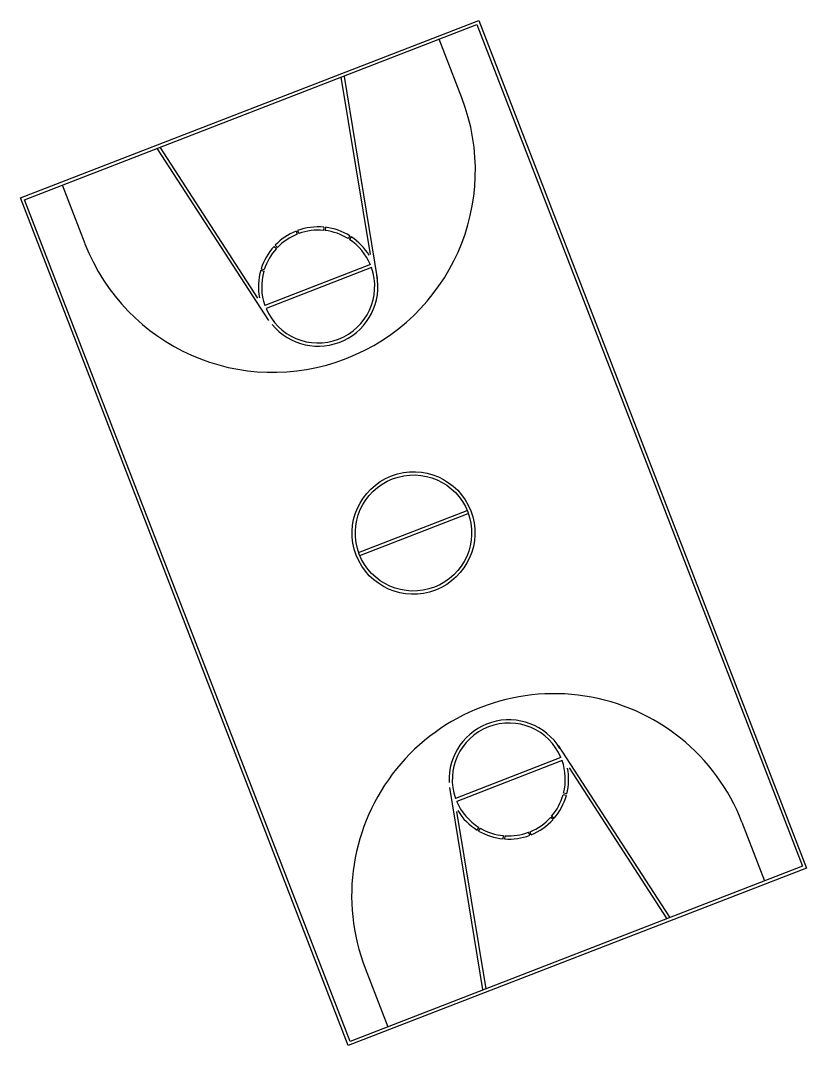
# Model space of a CAD drawing. Header units: metres. Extents: x 36500 to 80772748, y -35000 to 5806266.
# Drawn here: x 40386102.55 to 40386126.87, y 2903053.65 to 2903085.35 of the extents above; entities that cross this region are included whole.
import ezdxf

# ---------------------------------------------------------------- set-up
doc = ezdxf.new("R2010")
doc.units = ezdxf.units.M
doc.header["$LTSCALE"] = 10
doc.layers.add('体育设施', color=7, linetype='Continuous')

msp = doc.modelspace()

# ---------------------------------------------------------------- linework, layer by layer
at = {"layer": '体育设施', "color": 155}
for p, q in [((40386102.55, 2903079.864), (40386116.726, 2903085.349)), ((40386102.679, 2903079.807), (40386116.669, 2903085.22)), ((40386116.669, 2903085.22), (40386126.739, 2903059.193)), ((40386116.726, 2903085.349), (40386126.868, 2903059.136)), ((40386116.204, 2903082.956), (40386115.503, 2903084.769)), ((40386113.383, 2903078.11), (40386112.472, 2903083.596)), ((40386113.593, 2903077.369), (40386112.571, 2903083.612)), ((40386110.238, 2903076.071), (40386106.792, 2903081.377)), ((40386109.895, 2903076.761), (40386106.876, 2903081.431)), ((40386104.547, 2903078.445), (40386103.845, 2903080.258)), ((40386112.692, 2903053.651), (40386102.55, 2903079.864)), ((40386112.749, 2903053.78), (40386102.679, 2903079.807)), ((40386111.122, 2903078.852), (40386111.159, 2903078.759)), ((40386111.937, 2903078.959), (40386111.929, 2903078.859)), ((40386111.987, 2903078.954), (40386111.975, 2903078.854)), ((40386111.076, 2903078.834), (40386111.112, 2903078.741)), ((40386112.743, 2903078.687), (40386112.689, 2903078.603)), ((40386112.785, 2903078.661), (40386112.732, 2903078.575)), ((40386110.395, 2903078.363), (40386110.469, 2903078.297)), ((40386110.428, 2903078.4), (40386110.504, 2903078.333)), ((40386109.982, 2903077.625), (40386110.078, 2903077.598)), ((40386109.996, 2903077.673), (40386110.092, 2903077.645)), ((40386113.374, 2903077.8), (40386110.111, 2903076.537)), ((40386113.409, 2903077.707), (40386110.147, 2903076.444)), ((40386113.012, 2903068.897), (40386116.368, 2903070.195)), ((40386113.048, 2903068.804), (40386116.404, 2903070.102)), ((40386119.18, 2903062.929), (40386122.626, 2903057.623)), ((40386119.272, 2903062.556), (40386116.009, 2903061.293)), ((40386119.308, 2903062.463), (40386116.045, 2903061.2)), ((40386119.523, 2903062.239), (40386122.542, 2903057.569)), ((40386115.825, 2903061.631), (40386116.848, 2903055.388)), ((40386119.438, 2903061.382), (40386119.342, 2903061.408)), ((40386119.452, 2903061.43), (40386119.355, 2903061.457)), ((40386116.036, 2903060.89), (40386116.946, 2903055.404)), ((40386119.025, 2903060.639), (40386118.953, 2903060.707)), ((40386119.059, 2903060.676), (40386118.983, 2903060.742)), ((40386124.872, 2903060.555), (40386125.573, 2903058.742)), ((40386116.682, 2903060.309), (40386116.734, 2903060.394)), ((40386116.682, 2903060.309), (40386116.735, 2903060.394)), ((40386116.724, 2903060.283), (40386116.777, 2903060.369)), ((40386117.484, 2903060.041), (40386117.494, 2903060.14)), ((40386118.305, 2903060.151), (40386118.269, 2903060.244)), ((40386118.351, 2903060.169), (40386118.315, 2903060.262)), ((40386117.533, 2903060.037), (40386117.544, 2903060.136)), ((40386126.739, 2903059.193), (40386112.749, 2903053.78)), ((40386126.868, 2903059.136), (40386112.692, 2903053.651)), ((40386113.214, 2903056.044), (40386113.915, 2903054.231))]:
    msp.add_line(p, q, dxfattribs=at)
for centre, major_axis, ratio, start_param, end_param in [((40386110.375, 2903080.701), (5.829, 2.255), 0.996667, 3.141593, 6.283185), ((40386111.76, 2903077.122), (1.725, 0.668), 0.996667, 1.106704, 1.554769), ((40386111.76, 2903077.122), (1.632, 0.631), 0.996667, 1.10579, 1.553788), ((40386111.76, 2903077.122), (1.632, 0.631), 0.996667, 0.642771, 1.079453), ((40386111.76, 2903077.122), (1.725, 0.668), 0.996667, 0.642614, 1.079676), ((40386111.76, 2903077.122), (1.725, 0.668), 0.996668, 1.581798, 2.00638), ((40386111.76, 2903077.122), (1.632, 0.631), 0.996667, 1.582273, 2.003907), ((40386111.76, 2903077.122), (1.632, 0.631), 0.996667, 0.02778, 0.613712), ((40386111.76, 2903077.122), (1.725, 0.668), 0.996668, 0.178521, 0.615582), ((40386111.76, 2903077.122), (1.725, 0.668), 0.996667, 2.03341, 2.467956), ((40386111.76, 2903077.122), (1.632, 0.631), 0.996667, 2.032656, 2.466817), ((40386111.76, 2903077.122), (1.725, 0.668), 0.996667, 2.494984, 2.963071), ((40386111.76, 2903077.122), (1.632, 0.631), 0.996667, 2.495389, 3.113811), ((40386111.76, 2903077.122), (1.632, 0.631), 0.996667, 3.169383, 6.255413), ((40386111.762, 2903077.121), (1.724, 0.667), 0.996667, 3.461537, 6.107778), ((40386114.709, 2903069.5), (1.772, 0.686), 0.996667, 4.712389, 10.995574), ((40386114.709, 2903069.5), (1.679, 0.65), 0.996667, -1.570796, 4.712389), ((40386119.043, 2903058.299), (5.829, 2.255), 0.996667, 0, 3.141593), ((40386117.658, 2903061.878), (1.632, 0.631), 0.996667, 0.027791, 3.113821), ((40386117.658, 2903061.88), (1.724, 0.667), 0.996667, 0.175409, 2.82165), ((40386117.658, 2903061.878), (1.632, 0.631), 0.996667, -0.613712, -0.02778), ((40386117.658, 2903061.878), (1.725, 0.668), 0.996667, -0.615581, -0.178519), ((40386117.658, 2903061.878), (1.632, 0.631), 0.996667, -1.079455, -0.642773), ((40386117.658, 2903061.878), (1.632, 0.631), 0.996667, 3.169373, 3.787795), ((40386117.658, 2903061.878), (1.725, 0.668), 0.996667, -1.079674, -0.642612), ((40386117.658, 2903061.878), (1.725, 0.668), 0.996667, 3.320107, 3.788194), ((40386117.658, 2903061.878), (1.632, 0.631), 0.996667, -1.553789, -1.10579), ((40386117.658, 2903061.878), (1.725, 0.668), 0.996667, -1.554768, -1.106703), ((40386117.658, 2903061.878), (1.725, 0.668), 0.996667, 3.815231, 4.249777), ((40386117.658, 2903061.878), (1.632, 0.631), 0.996667, 3.816366, 4.250527), ((40386117.658, 2903061.878), (1.725, 0.668), 0.996667, 4.276806, 4.701388), ((40386117.658, 2903061.878), (1.632, 0.631), 0.996667, 4.279277, 4.700911)]:
    msp.add_ellipse(centre, major_axis=major_axis, ratio=ratio, start_param=start_param, end_param=end_param, dxfattribs=at)

doc.saveas('drawing.dxf')
